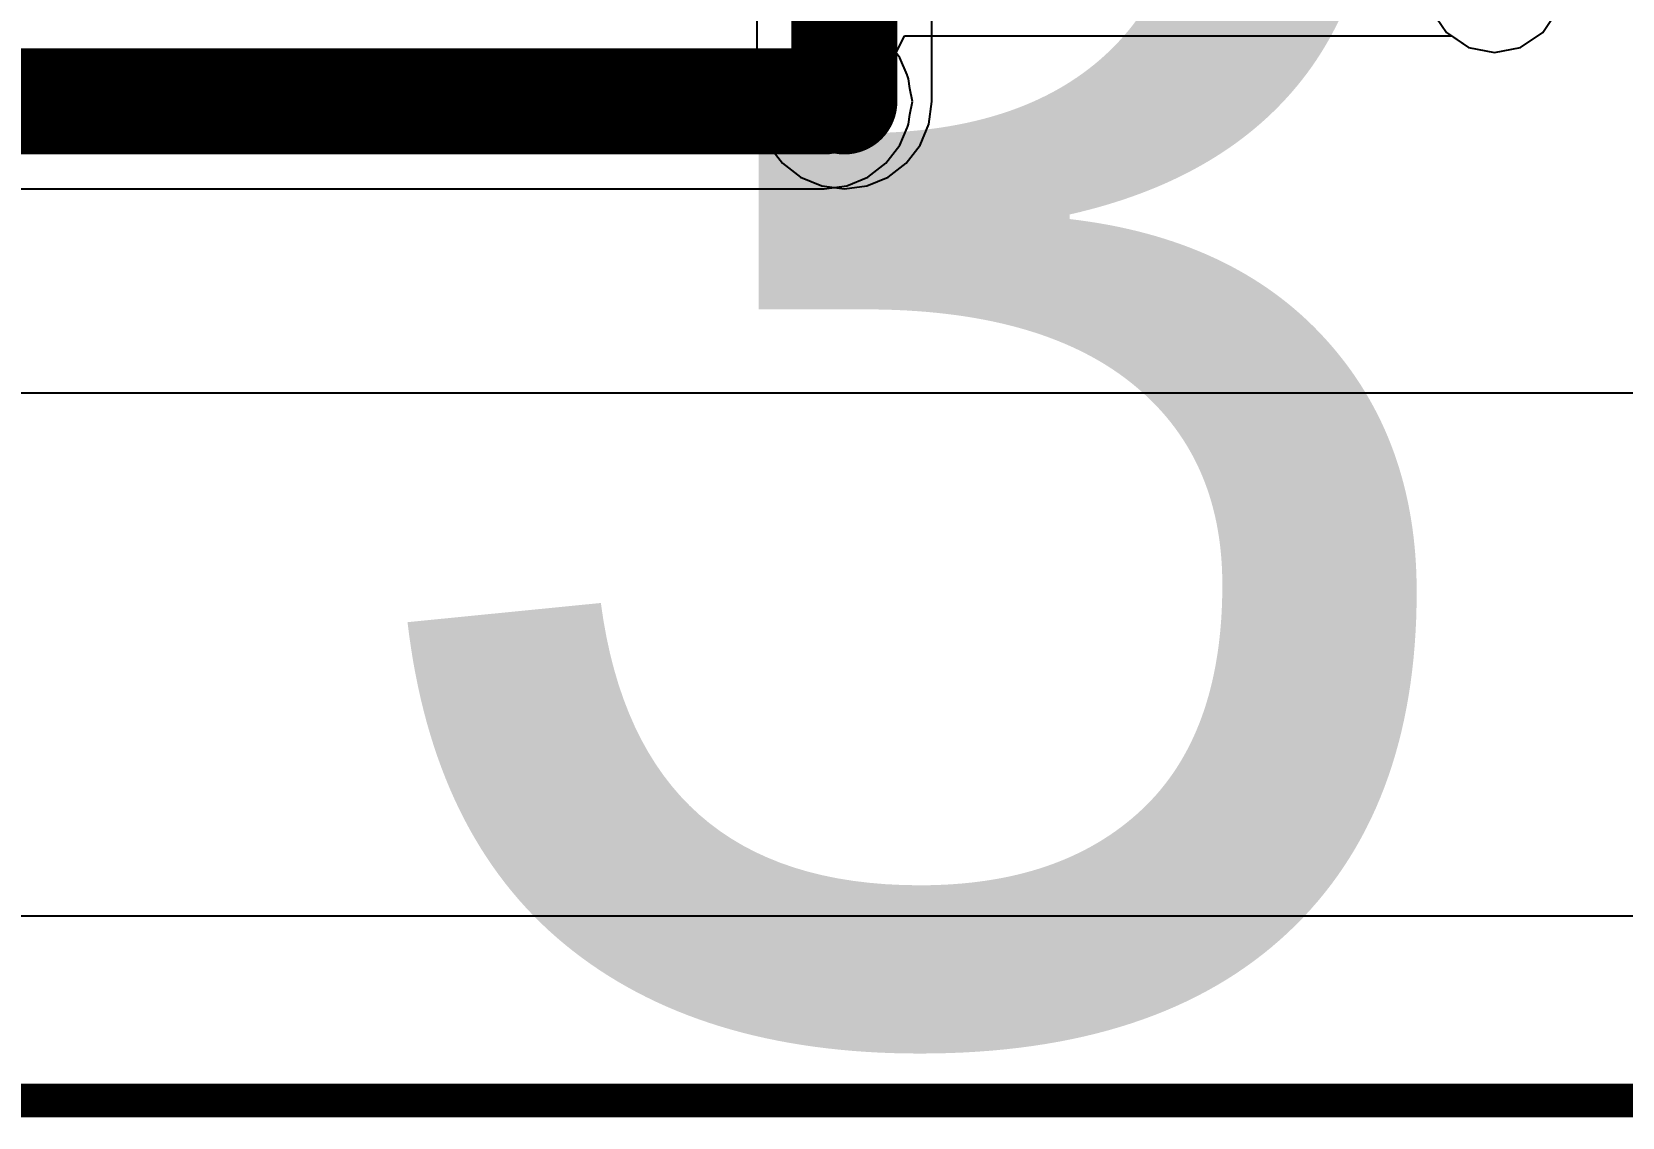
# Model space of a CAD drawing. Header units: millimetres. Extents: x 0.99 to 9.85, y 0.8 to 4.18.
# Drawn here: x 6.9518 to 7.4239, y 0.7984 to 1.1207 of the extents above; entities that cross this region are included whole.
import ezdxf

# ---------------------------------------------------------------- set-up
doc = ezdxf.new("R2010")
doc.units = ezdxf.units.MM
doc.header["$MEASUREMENT"] = 0
for name, color, linetype in [('BottomLayer', 5, 'Continuous'), ('BottomSolder', 6, 'Continuous'), ('Mechanical1', 6, 'Continuous'), ('MultiLayer', 9, 'Continuous'), ('TopLayer', 1, 'Continuous'), ('TopSolder', 216, 'Continuous'), ('ViaHoleLayer', 16, 'Continuous')]:
    doc.layers.add(name, color=color, linetype=linetype)

msp = doc.modelspace()

# ---------------------------------------------------------------- linework, layer by layer
at = {"layer": 'BottomLayer'}
for p, q in [((7.16703, 1.329), (7.16703, 1.1)), ((7.21897, 1.1), (7.21897, 1.329)), ((7.36731, 1.12701), (7.37169, 1.12044)), ((7.40031, 1.12044), (7.40469, 1.12701)), ((7.37169, 1.12044), (7.37826, 1.11606)), ((7.39374, 1.11606), (7.40031, 1.12044)), ((7.37826, 1.11606), (7.386, 1.11452)), ((7.386, 1.11452), (7.39374, 1.11606)), ((7.16703, 1.1), (7.16791, 1.09328)), ((7.21809, 1.09328), (7.21897, 1.1)), ((7.16791, 1.09328), (7.17051, 1.08701)), ((7.21549, 1.08701), (7.21809, 1.09328)), ((7.17051, 1.08701), (7.17464, 1.08164)), ((7.21136, 1.08164), (7.21549, 1.08701)), ((7.17464, 1.08164), (7.18001, 1.07751)), ((7.20599, 1.07751), (7.21136, 1.08164)), ((7.18001, 1.07751), (7.18628, 1.07491)), ((7.19972, 1.07491), (7.20599, 1.07751)), ((7.18628, 1.07491), (7.193, 1.07403)), ((7.193, 1.07403), (7.19972, 1.07491)), ((9.57761, 0.80339), (1.001, 0.80339))]:
    msp.add_line(p, q, dxfattribs=at)
at = {"layer": 'BottomLayer', "const_width": 0.0315}
msp.add_lwpolyline([(7.193, 1.1), (7.193, 1.329)], dxfattribs=at)
at = {"layer": 'BottomLayer'}
for points, const_width in [([(7.18513, 1.1, 1), (7.20087, 1.1, 1)], 0.01575), ([(7.18808, 1.1, 1), (7.19792, 1.1, 1)], 0.00984)]:
    msp.add_lwpolyline(points, format="xyb", close=True, dxfattribs=dict(at, const_width=const_width))
at = {"layer": 'BottomSolder', "const_width": 0.01384}
msp.add_lwpolyline([(7.18608, 1.1, 1), (7.19992, 1.1, 1)], format="xyb", close=True, dxfattribs=at)
at = {"layer": 'Mechanical1', "const_width": 0.01}
msp.add_lwpolyline([(1, 0.80339), (9.57796, 0.80339)], dxfattribs=at)
at = {"layer": 'MultiLayer', "const_width": 0.00984}
msp.add_lwpolyline([(7.18808, 1.1, 1), (7.19792, 1.1, 1)], format="xyb", close=True, dxfattribs=at)
at = {"layer": 'TopLayer'}
for p, q in [((7.40031, 1.12044), (7.40469, 1.12701)), ((7.20836, 1.11445), (7.21083, 1.11945)), ((7.21083, 1.11945), (7.37317, 1.11945)), ((7.37317, 1.11945), (7.37826, 1.11606)), ((7.39374, 1.11606), (7.40031, 1.12044)), ((7.20949, 1.11299), (7.20836, 1.11445)), ((7.37826, 1.11606), (7.386, 1.11452)), ((7.386, 1.11452), (7.39374, 1.11606)), ((7.21162, 1.10785), (7.20949, 1.11299)), ((7.21169, 1.10774), (7.21162, 1.10785)), ((7.21172, 1.10761), (7.21169, 1.10774)), ((7.21209, 1.10672), (7.21172, 1.10761)), ((7.21246, 1.10388), (7.21209, 1.10672)), ((7.21323, 1.1), (7.21246, 1.10388)), ((7.21246, 1.09612), (7.21323, 1.1)), ((7.21209, 1.09328), (7.21246, 1.09612)), ((7.20949, 1.08701), (7.21162, 1.09215)), ((7.21162, 1.09215), (7.21169, 1.09226)), ((7.21169, 1.09226), (7.21172, 1.09239)), ((7.21172, 1.09239), (7.21209, 1.09328)), ((7.20536, 1.08164), (7.20949, 1.08701)), ((7.19999, 1.07751), (7.20536, 1.08164)), ((7.19372, 1.07491), (7.19999, 1.07751)), ((6.21976, 1.07403), (7.187, 1.07403)), ((7.187, 1.07403), (7.19372, 1.07491)), ((9.16339, 1.01333), (6.16597, 1.01333)), ((1.359, 0.85818), (9.16339, 0.85818)), ((9.57461, 0.80339), (1.001, 0.80339))]:
    msp.add_line(p, q, dxfattribs=at)
at = {"layer": 'TopLayer', "const_width": 0.0315}
msp.add_lwpolyline([(6.209, 1.1), (7.187, 1.1)], dxfattribs=at)
at = {"layer": 'TopLayer'}
for points, const_width in [([(7.17913, 1.1, 1), (7.19487, 1.1, 1)], 0.01575), ([(7.18808, 1.1, 1), (7.19792, 1.1, 1)], 0.00984)]:
    msp.add_lwpolyline(points, format="xyb", close=True, dxfattribs=dict(at, const_width=const_width))
at = {"layer": 'TopSolder', "const_width": 0.01384}
msp.add_lwpolyline([(7.18608, 1.1, 1), (7.19992, 1.1, 1)], format="xyb", close=True, dxfattribs=at)
at = {"layer": 'ViaHoleLayer', "const_width": 0.00492}
msp.add_lwpolyline([(7.19054, 1.1, 1), (7.19546, 1.1, 1)], format="xyb", close=True, dxfattribs=at)

# ---------------------------------------------------------------- texts
at = {"layer": 'TopLayer'}
msp.add_text('3', height=0.47244, dxfattribs=at).set_placement((7.03929, 0.824))
at = {"layer": 'TopSolder'}
msp.add_text('3', height=0.47244, dxfattribs=at).set_placement((7.03929, 0.824))

doc.saveas('drawing.dxf')
